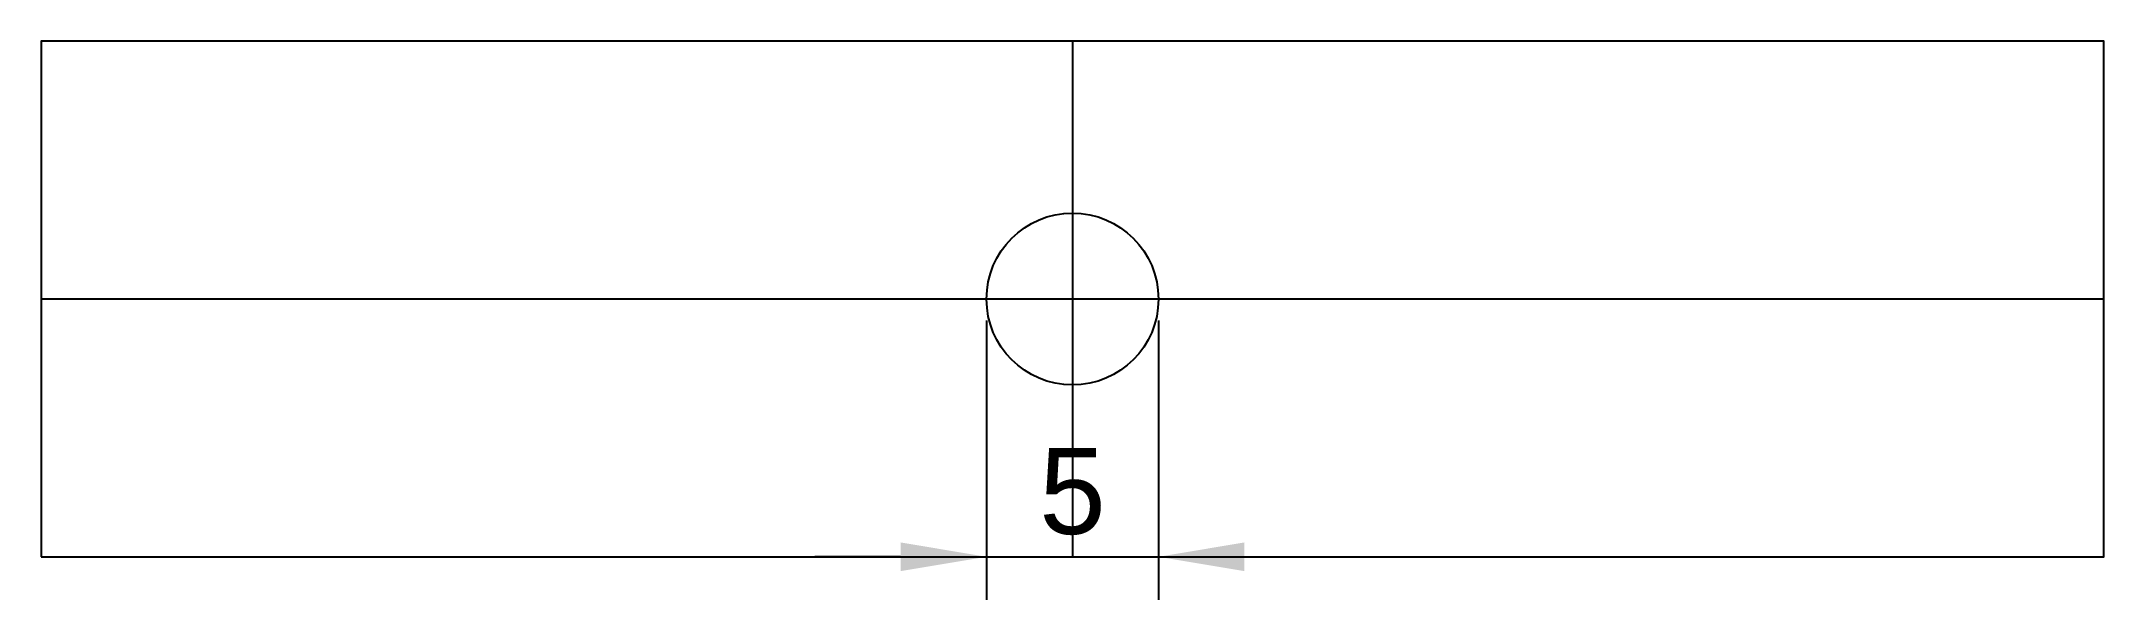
# Model space of a CAD drawing. Header units: millimetres. Extents: x 0 to 60, y -1.2 to 15.
import ezdxf

# ---------------------------------------------------------------- set-up
doc = ezdxf.new("R2010")
doc.units = ezdxf.units.MM
doc.styles.get("Standard").update_dxf_attribs({"font": 'arial.ttf'})
doc.dimstyles.new('ISO-25', dxfattribs={"dimtxt": 2.5, "dimasz": 2.5, "dimexe": 1.25, "dimexo": 0.625, "dimtad": 1, "dimtxsty": 'Standard', "dimcen": 2.5, "dimadec": 0, "dimazin": 0, "dimtfac": 1, "dimtmove": 0, "dimatfit": 3, "dimfxl": 1, "dimarcsym": 0})

# ---------------------------------------------------------------- blocks, each defined once
blk = doc.blocks.new('*D2')
at = {"color": 0, "lineweight": -2, "transparency": 16777216}
for p, q in [((27.5, 6.875), (27.5, -1.25)), ((32.5, 6.875), (32.5, -1.25)), ((25, 0), (22.5, 0)), ((27.5, 0), (32.5, 0)), ((35, 0), (37.5, 0))]:
    blk.add_line(p, q, dxfattribs=at)
at = {"color": 0, "transparency": 16777216}
for points in [[(25, 0.417), (25, -0.417), (27.5, 0)], [(35, 0.417), (35, -0.417), (32.5, 0)]]:
    blk.add_solid(points, dxfattribs=at)
at = {"layer": 'Defpoints', "color": 0, "transparency": 16777216}
for p in [(27.5, 7.5), (32.5, 7.5), (32.5, 0)]:
    blk.add_point(p, dxfattribs=at)
at = {"color": 0, "transparency": 16777216, "insert": (30, 1.896), "char_height": 2.5, "attachment_point": 5}
blk.add_mtext('5', dxfattribs=at)

msp = doc.modelspace()

# ---------------------------------------------------------------- linework, layer by layer
for p, q in [((30, 15), (30, 0)), ((60, 7.5), (0, 7.5))]:
    msp.add_line(p, q)
msp.add_lwpolyline([(0, 0), (60, 0), (60, 15), (0, 15)], close=True)
msp.add_circle((30, 7.5), 2.5)

# ---------------------------------------------------------------- dimensions: what is measured, and where the dimension line sits
dim = msp.add_linear_dim(base=(32.5, 0), p1=(27.5, 7.5), p2=(32.5, 7.5), dimstyle='ISO-25')
dim.commit()
dim.dimension.update_dxf_attribs({"geometry": '*D2', "text_midpoint": (30, 1.896)})

doc.saveas('drawing.dxf')
